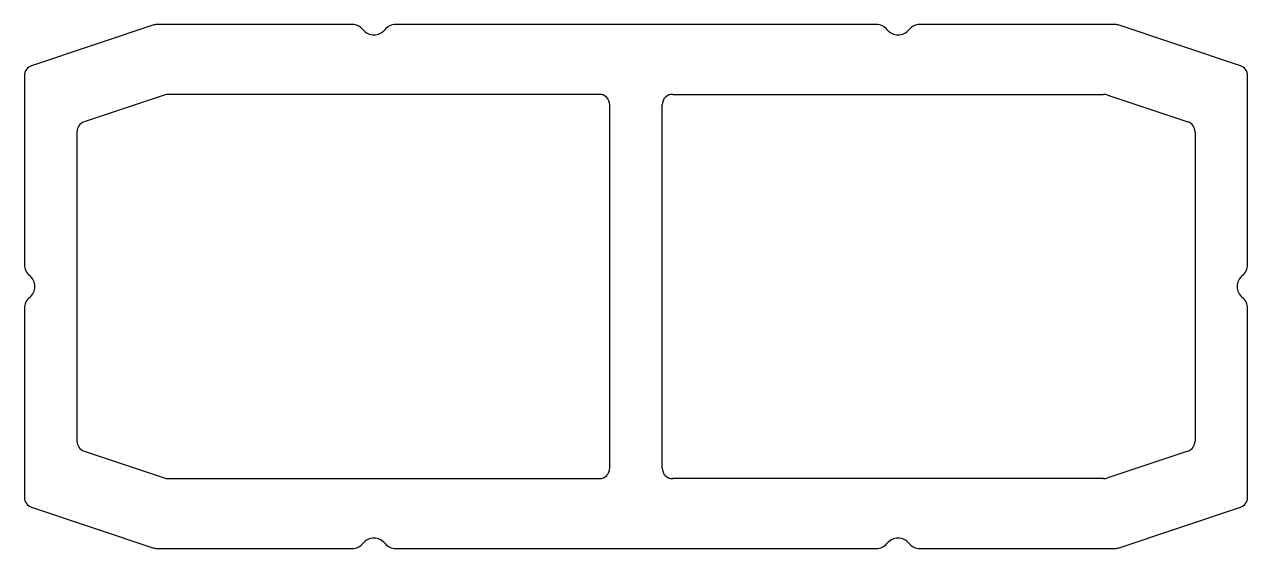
# Model space of a CAD drawing. Extents: x -46.9 to 42, y 10.8 to 48.9.
import ezdxf

# ---------------------------------------------------------------- set-up
doc = ezdxf.new("R2010")
doc.units = 0
doc.layers.get('0').update_dxf_attribs({"linetype": 'CONTINUOUS'})

msp = doc.modelspace()

# ---------------------------------------------------------------- linework, layer by layer
for p, q in [((-37.512, 48.844), (-46.398, 45.882)), ((-23.105, 48.883), (-37.271, 48.883)), ((14.993, 48.883), (-19.932, 48.883)), ((32.332, 48.883), (18.166, 48.883)), ((41.459, 45.882), (32.573, 48.844)), ((-46.92, 45.159), (-46.92, 31.419)), ((41.98, 31.419), (41.98, 45.159)), ((-36.687, 43.764), (-42.588, 41.797)), ((-5.137, 43.803), (-36.446, 43.803)), ((0.197, 43.803), (31.507, 43.803)), ((31.748, 43.764), (37.649, 41.797)), ((-4.375, 16.625), (-4.375, 43.041)), ((-0.565, 16.625), (-0.565, 43.041)), ((-43.11, 41.074), (-43.11, 18.592)), ((38.17, 41.074), (38.17, 18.592)), ((-46.92, 28.247), (-46.92, 14.507)), ((41.98, 14.507), (41.98, 28.247)), ((-42.588, 17.869), (-36.687, 15.902)), ((37.649, 17.869), (31.748, 15.902)), ((-36.446, 15.863), (-5.137, 15.863)), ((31.507, 15.863), (0.197, 15.863)), ((-46.398, 13.784), (-37.512, 10.822)), ((32.573, 10.822), (41.459, 13.784)), ((-37.271, 10.783), (-23.105, 10.783)), ((-19.932, 10.783), (14.993, 10.783)), ((18.166, 10.783), (32.332, 10.783))]:
    msp.add_line(p, q)
for centre, radius, start, end in [((-37.271, 48.121), 0.762, 90, 108.43495), ((-23.105, 47.867), 1.016, 38.68219, 90), ((-21.519, 49.137), 1.016, 218.68219, 321.31781), ((-19.932, 47.867), 1.016, 90, 141.31781), ((14.993, 47.867), 1.016, 38.68219, 90), ((16.58, 49.137), 1.016, 218.68219, 321.31781), ((18.166, 47.867), 1.016, 90, 141.31781), ((32.332, 48.121), 0.762, 71.56505, 90), ((-46.158, 45.159), 0.762, 108.43495, 180), ((41.218, 45.159), 0.762, 360, 71.56505), ((-36.446, 43.041), 0.762, 90, 108.43495), ((-5.137, 43.041), 0.762, 0, 90), ((0.197, 43.041), 0.762, 90, 180), ((31.507, 43.041), 0.762, 71.56505, 90), ((-42.348, 41.074), 0.762, 108.43495, 180), ((37.408, 41.074), 0.762, 360, 71.56505), ((-45.904, 31.419), 1.016, 180, 231.31781), ((40.964, 31.419), 1.016, 308.68219, 360), ((-47.174, 29.833), 1.016, 308.68219, 51.31781), ((42.234, 29.833), 1.016, 128.68219, 231.31781), ((-45.904, 28.247), 1.016, 128.68219, 180), ((40.964, 28.247), 1.016, 0, 51.31781), ((-42.348, 18.592), 0.762, 180, 251.56505), ((37.408, 18.592), 0.762, 288.43495, 0), ((-5.137, 16.625), 0.762, 270, 0), ((0.197, 16.625), 0.762, 180, 270), ((-36.446, 16.625), 0.762, 251.56505, 270), ((31.507, 16.625), 0.762, 270, 288.43495), ((-46.158, 14.507), 0.762, 180, 251.56505), ((41.218, 14.507), 0.762, 288.43495, 0), ((-37.271, 11.545), 0.762, 251.56505, 270), ((-23.105, 11.799), 1.016, 270, 321.31781), ((-21.519, 10.529), 1.016, 38.68219, 141.31781), ((-19.932, 11.799), 1.016, 218.68219, 270), ((14.993, 11.799), 1.016, 270, 321.31781), ((16.58, 10.529), 1.016, 38.68219, 141.31781), ((18.166, 11.799), 1.016, 218.68219, 270), ((32.332, 11.545), 0.762, 270, 288.43495)]:
    msp.add_arc(centre, radius, start, end)

doc.saveas('drawing.dxf')
